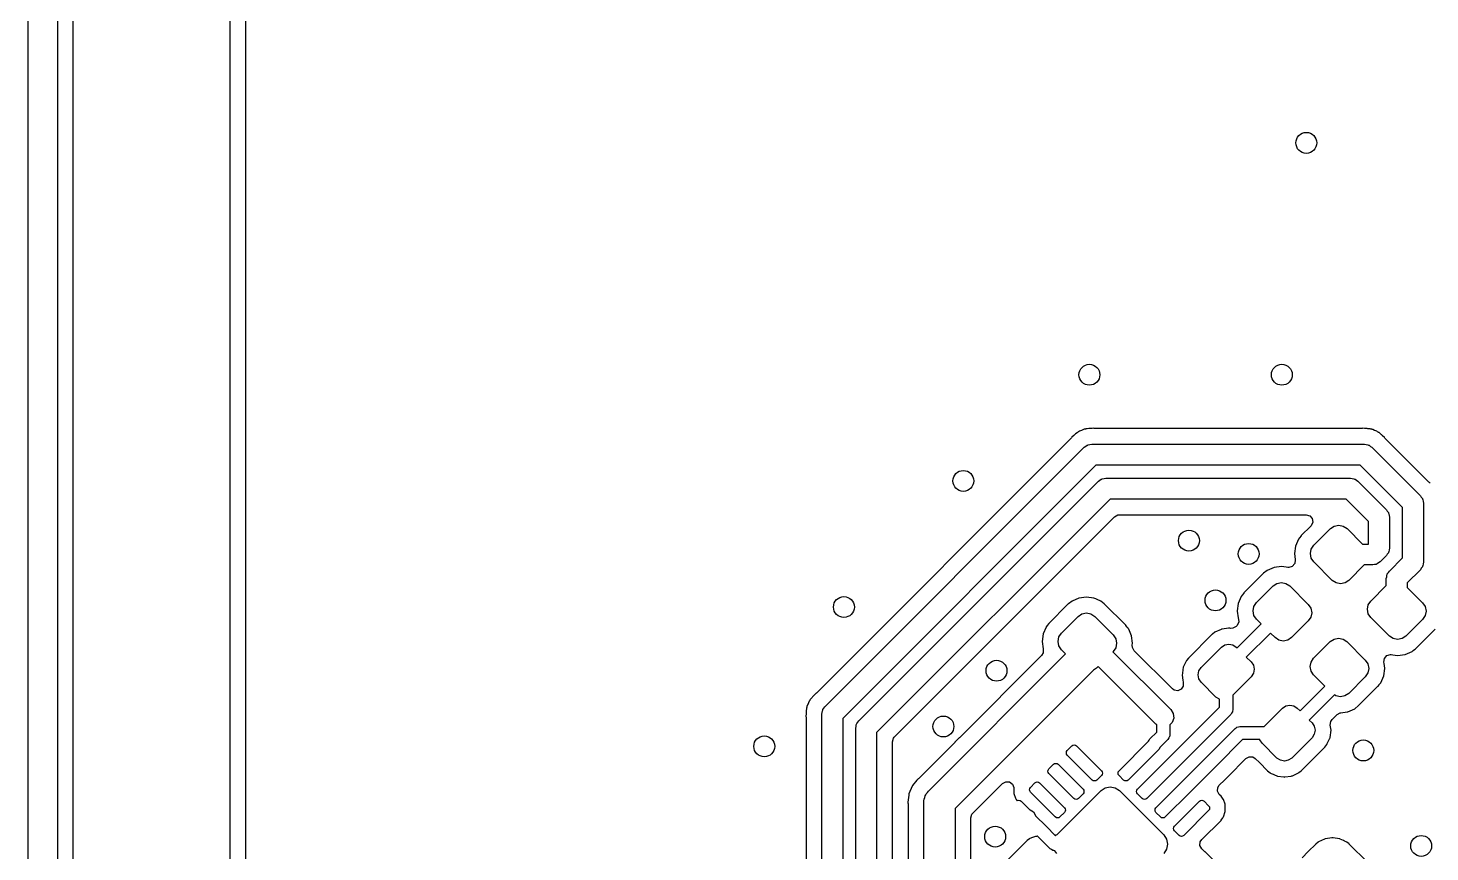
# Model space of a CAD drawing. Extents: x 4.14 to 8.85, y -5.31 to -1.77.
# Drawn here: x 4.135 to 5.192, y -3.015 to -2.394 of the extents above; entities that cross this region are included whole.
import ezdxf

# ---------------------------------------------------------------- set-up
doc = ezdxf.new("R2010")
doc.units = 0
doc.header["$MEASUREMENT"] = 0
doc.layers.add('BLACK', color=7, linetype='CONTINUOUS')

msp = doc.modelspace()

# ---------------------------------------------------------------- linework, layer by layer
at = {"layer": 'BLACK', "linetype": 'CONTINUOUS'}
for p, q in [((4.13522, -5.30864), (4.13522, -1.77797)), ((4.15746, -2.0367), (4.15746, -3.69464)), ((4.16929, -3.69685), (4.16929, -2.03543)), ((4.2874, -2.05989), (4.2874, -3.67239)), ((4.29923, -3.66543), (4.29923, -2.06685)), ((4.92092, -2.70312), (4.72923, -2.89481)), ((4.92119, -2.70278), (4.92092, -2.70312)), ((4.9212, -2.70278), (4.92119, -2.70278)), ((4.92147, -2.70247), (4.9212, -2.70278)), ((4.9217, -2.70212), (4.92147, -2.70247)), ((4.92316, -2.70086), (4.9217, -2.70212)), ((4.92343, -2.70061), (4.92316, -2.70086)), ((4.92385, -2.70019), (4.92343, -2.70061)), ((4.92427, -2.69988), (4.92385, -2.70019)), ((4.92459, -2.69963), (4.92427, -2.69988)), ((4.92566, -2.69871), (4.92459, -2.69963)), ((4.92597, -2.69843), (4.92566, -2.69871)), ((4.92566, -2.69871), (4.92566, -2.69871)), ((4.92601, -2.69842), (4.92597, -2.69843)), ((4.9263, -2.69829), (4.92601, -2.69842)), ((4.92636, -2.69826), (4.9263, -2.69829)), ((4.9263, -2.69829), (4.9263, -2.69829)), ((4.92662, -2.69809), (4.92636, -2.69826)), ((4.92674, -2.69802), (4.92662, -2.69809)), ((4.92702, -2.69787), (4.92674, -2.69802)), ((4.92707, -2.69784), (4.92702, -2.69787)), ((4.92735, -2.69763), (4.92707, -2.69784)), ((4.92707, -2.69784), (4.92707, -2.69784)), ((4.92744, -2.6976), (4.92735, -2.69763)), ((4.92904, -2.69702), (4.92744, -2.6976)), ((4.92908, -2.69701), (4.92904, -2.69702)), ((4.92904, -2.69702), (4.92904, -2.69702)), ((4.92944, -2.69686), (4.92908, -2.69701)), ((4.93111, -2.6961), (4.92944, -2.69686)), ((4.93146, -2.69605), (4.93111, -2.6961)), ((4.93153, -2.69604), (4.93146, -2.69605)), ((4.93146, -2.69605), (4.93146, -2.69605)), ((4.93183, -2.69595), (4.93153, -2.69604)), ((4.93196, -2.69592), (4.93183, -2.69595)), ((4.93227, -2.69585), (4.93196, -2.69592)), ((4.93266, -2.69571), (4.93227, -2.69585)), ((4.93339, -2.69567), (4.93266, -2.69571)), ((4.93449, -2.6956), (4.93339, -2.69567)), ((4.93489, -2.69556), (4.93449, -2.6956)), ((4.93492, -2.69555), (4.93489, -2.69556)), ((4.93529, -2.6955), (4.93492, -2.69555)), ((4.93492, -2.69555), (4.93492, -2.69555)), ((4.93591, -2.6955), (4.93529, -2.6955)), ((4.93622, -2.69549), (4.93591, -2.6955)), ((4.93625, -2.69549), (4.93622, -2.69549)), ((4.93642, -2.69548), (4.93625, -2.69549)), ((4.93625, -2.69549), (4.93625, -2.69549)), ((4.93701, -2.69544), (4.93642, -2.69548)), ((4.9383, -2.69536), (4.93701, -2.69544)), ((4.9387, -2.69545), (4.9383, -2.69536)), ((4.93904, -2.69548), (4.9387, -2.69545)), ((4.93943, -2.6955), (4.93904, -2.69548)), ((4.93946, -2.6955), (4.93943, -2.6955)), ((5.13969, -2.6955), (4.93946, -2.6955)), ((5.14012, -2.69545), (5.13969, -2.6955)), ((5.14054, -2.69543), (5.14012, -2.69546)), ((5.14012, -2.69546), (5.14012, -2.69545)), ((5.14095, -2.69534), (5.14054, -2.69543)), ((5.14226, -2.69544), (5.14095, -2.69534)), ((5.14287, -2.69549), (5.14226, -2.69544)), ((5.14324, -2.6955), (5.14287, -2.69549)), ((5.14384, -2.6955), (5.14324, -2.6955)), ((5.14406, -2.69553), (5.14384, -2.6955)), ((5.14435, -2.69558), (5.14406, -2.69553)), ((5.14406, -2.69553), (5.14406, -2.69553)), ((5.14475, -2.69563), (5.14435, -2.69558)), ((5.14511, -2.69565), (5.14475, -2.69563)), ((5.14525, -2.69566), (5.14511, -2.69565)), ((5.1456, -2.69569), (5.14525, -2.69566)), ((5.14616, -2.69573), (5.1456, -2.69569)), ((5.14657, -2.69576), (5.14616, -2.69573)), ((5.14616, -2.69573), (5.14616, -2.69573)), ((5.14697, -2.69591), (5.14657, -2.69576)), ((5.14727, -2.69598), (5.14697, -2.69591)), ((5.14741, -2.69601), (5.14727, -2.69598)), ((5.14771, -2.6961), (5.14741, -2.69601)), ((5.14812, -2.69617), (5.14771, -2.6961)), ((5.1485, -2.69634), (5.14812, -2.69617)), ((5.14975, -2.69693), (5.1485, -2.69634)), ((5.1485, -2.69634), (5.1485, -2.69634)), ((5.14978, -2.69695), (5.14975, -2.69693)), ((5.14975, -2.69693), (5.14975, -2.69693)), ((5.15014, -2.6971), (5.14978, -2.69695)), ((5.15147, -2.6976), (5.15014, -2.6971)), ((5.15186, -2.69774), (5.15147, -2.6976)), ((5.15219, -2.69799), (5.15186, -2.69774)), ((5.15247, -2.69814), (5.15219, -2.69799)), ((5.15259, -2.69822), (5.15247, -2.69814)), ((5.15285, -2.69839), (5.15259, -2.69822)), ((5.15323, -2.69857), (5.15285, -2.69839)), ((5.15349, -2.6988), (5.15323, -2.69857)), ((5.1546, -2.69978), (5.15349, -2.6988)), ((5.15491, -2.70003), (5.1546, -2.69978)), ((5.15494, -2.70005), (5.15491, -2.70003)), ((5.15509, -2.70016), (5.15494, -2.70005)), ((5.15494, -2.70005), (5.15494, -2.70005)), ((5.15523, -2.70027), (5.15509, -2.70016)), ((5.15567, -2.70071), (5.15523, -2.70027)), ((5.1559, -2.70092), (5.15567, -2.70071)), ((5.15592, -2.70094), (5.1559, -2.70092)), ((5.15746, -2.7023), (5.15592, -2.70094)), ((5.15592, -2.70094), (5.15592, -2.70094)), ((5.15768, -2.70266), (5.15746, -2.7023)), ((5.1579, -2.70292), (5.15768, -2.70266)), ((5.15817, -2.7032), (5.1579, -2.70292)), ((5.15819, -2.70323), (5.15817, -2.7032)), ((5.19088, -2.73592), (5.15819, -2.70323)), ((4.73564, -2.90513), (4.93114, -2.70963)), ((4.93114, -2.70963), (4.93226, -2.70893)), ((4.93226, -2.70893), (4.93329, -2.70811)), ((4.93329, -2.70811), (4.93373, -2.70801)), ((4.93373, -2.70801), (4.93411, -2.70777)), ((4.93411, -2.70777), (4.93542, -2.70762)), ((4.93542, -2.70762), (4.9367, -2.70733)), ((4.9367, -2.70733), (5.14231, -2.70733)), ((5.14231, -2.70733), (5.1436, -2.70763)), ((5.1436, -2.70763), (5.1449, -2.70777)), ((5.1449, -2.70777), (5.14529, -2.70801)), ((5.14529, -2.70801), (5.14573, -2.70812)), ((5.14573, -2.70812), (5.14675, -2.70894)), ((5.14675, -2.70894), (5.14787, -2.70964)), ((5.14787, -2.70964), (5.18437, -2.74614)), ((4.93996, -2.72308), (4.74908, -2.91396)), ((5.13904, -2.72308), (4.93996, -2.72308)), ((5.17092, -2.75496), (5.13904, -2.72308)), ((4.76123, -2.91573), (4.94174, -2.73522)), ((4.94174, -2.73522), (4.94286, -2.73452)), ((4.94286, -2.73452), (4.94389, -2.7337)), ((4.94389, -2.7337), (4.94433, -2.7336)), ((4.94433, -2.7336), (4.94471, -2.73336)), ((4.94471, -2.73336), (4.94602, -2.73321)), ((4.94602, -2.73321), (4.9473, -2.73292)), ((4.9473, -2.73292), (5.13171, -2.73292)), ((5.13171, -2.73292), (5.133, -2.73322)), ((5.133, -2.73322), (5.1343, -2.73336)), ((5.1343, -2.73336), (5.13469, -2.7336)), ((5.13469, -2.7336), (5.13513, -2.73371)), ((5.13513, -2.73371), (5.13615, -2.73453)), ((5.13615, -2.73453), (5.13727, -2.73523)), ((5.13727, -2.73523), (5.15878, -2.75674)), ((5.19122, -2.73619), (5.19088, -2.73592)), ((5.18437, -2.74614), (5.18507, -2.74726)), ((5.19122, -2.7362), (5.19122, -2.73619)), ((5.19153, -2.73647), (5.19122, -2.7362)), ((5.19159, -2.73651), (5.19153, -2.73647)), ((5.19188, -2.7367), (5.19159, -2.73651)), ((5.19159, -2.73651), (5.19159, -2.73651)), ((4.95056, -2.74867), (4.77467, -2.92456)), ((5.12844, -2.74867), (4.95056, -2.74867)), ((5.14533, -2.76556), (5.12844, -2.74867)), ((5.15878, -2.75674), (5.15948, -2.75786)), ((5.17092, -2.79304), (5.17092, -2.75496)), ((5.18507, -2.74726), (5.18589, -2.74829)), ((5.18589, -2.74829), (5.18599, -2.74873)), ((5.18599, -2.74873), (5.18623, -2.74911)), ((5.18623, -2.74911), (5.18638, -2.75042)), ((5.18638, -2.75042), (5.18667, -2.7517)), ((5.18667, -2.7517), (5.18667, -2.79631)), ((4.78795, -2.92801), (4.95401, -2.76195)), ((4.95401, -2.76195), (4.95646, -2.76061)), ((4.95646, -2.76061), (4.95752, -2.7605)), ((4.95752, -2.7605), (5.09835, -2.7605)), ((5.09835, -2.7605), (5.10103, -2.76129)), ((5.10103, -2.76129), (5.10286, -2.7634)), ((5.10326, -2.76617), (5.10209, -2.76871)), ((5.10286, -2.7634), (5.10326, -2.76617)), ((5.14533, -2.78244), (5.14533, -2.76556)), ((5.15948, -2.75786), (5.1603, -2.75889)), ((5.1603, -2.75889), (5.1604, -2.75933)), ((5.1604, -2.75933), (5.16064, -2.75971)), ((5.16064, -2.75971), (5.16079, -2.76102)), ((5.16079, -2.76102), (5.16108, -2.7623)), ((5.16108, -2.7623), (5.16108, -2.78571)), ((5.09331, -2.77787), (5.09249, -2.77891)), ((5.09449, -2.77635), (5.09331, -2.77787)), ((5.09459, -2.77624), (5.09449, -2.77635)), ((5.09449, -2.77635), (5.09449, -2.77635)), ((5.10185, -2.76897), (5.09459, -2.77624)), ((5.10209, -2.76871), (5.10185, -2.76897)), ((5.10409, -2.78347), (5.11662, -2.77094)), ((5.11662, -2.77094), (5.11949, -2.76902)), ((5.11949, -2.76902), (5.12288, -2.76834)), ((5.12288, -2.76834), (5.12627, -2.76902)), ((5.12627, -2.76902), (5.12914, -2.77094)), ((5.12914, -2.77094), (5.14076, -2.78255)), ((5.09024, -2.78411), (5.08947, -2.78973)), ((5.09249, -2.77891), (5.09024, -2.78411)), ((5.10149, -2.78973), (5.10217, -2.78634)), ((5.10217, -2.78634), (5.10409, -2.78347)), ((5.14076, -2.78255), (5.14522, -2.78255)), ((5.14522, -2.78255), (5.14533, -2.78244)), ((5.1604, -2.78869), (5.16029, -2.78913)), ((5.16064, -2.7883), (5.1604, -2.78869)), ((5.16078, -2.78699), (5.16064, -2.7883)), ((5.16108, -2.78571), (5.16078, -2.78699)), ((5.08787, -2.7994), (5.08518, -2.80017)), ((5.08971, -2.7973), (5.08787, -2.7994)), ((5.08947, -2.78973), (5.09008, -2.79421)), ((5.09013, -2.79454), (5.08971, -2.7973)), ((5.09008, -2.79421), (5.09013, -2.79454)), ((5.10217, -2.79312), (5.10149, -2.78973)), ((5.10409, -2.79599), (5.10217, -2.79312)), ((5.11801, -2.80991), (5.10409, -2.79599)), ((5.14215, -2.7983), (5.13053, -2.80991)), ((5.14848, -2.7983), (5.14215, -2.7983)), ((5.14976, -2.79801), (5.14848, -2.7983)), ((5.15107, -2.79786), (5.14976, -2.79801)), ((5.15145, -2.79762), (5.15107, -2.79786)), ((5.15189, -2.79752), (5.15145, -2.79762)), ((5.15292, -2.7967), (5.15189, -2.79752)), ((5.15404, -2.796), (5.15292, -2.7967)), ((5.15877, -2.79127), (5.15404, -2.796)), ((5.15947, -2.79015), (5.15877, -2.79127)), ((5.16029, -2.78913), (5.15947, -2.79015)), ((5.16101, -2.80295), (5.17092, -2.79304)), ((5.18599, -2.79928), (5.18589, -2.79973)), ((5.18623, -2.7989), (5.18599, -2.79928)), ((5.18638, -2.79759), (5.18623, -2.7989)), ((5.18667, -2.79631), (5.18638, -2.79759)), ((5.06624, -2.80459), (5.05144, -2.81939)), ((5.06891, -2.80249), (5.06624, -2.80459)), ((5.07411, -2.80024), (5.06891, -2.80249)), ((5.07973, -2.79947), (5.07411, -2.80024)), ((5.08336, -2.79997), (5.07973, -2.79947)), ((5.08454, -2.80013), (5.08336, -2.79997)), ((5.08336, -2.79997), (5.08336, -2.79997)), ((5.08518, -2.80017), (5.08454, -2.80013)), ((5.12088, -2.81183), (5.11801, -2.80991)), ((5.13053, -2.80991), (5.12766, -2.81183)), ((5.1587, -2.80851), (5.159, -2.80722)), ((5.1587, -2.81385), (5.1587, -2.80851)), ((5.159, -2.80722), (5.15914, -2.80592)), ((5.15914, -2.80592), (5.15938, -2.80553)), ((5.15938, -2.80553), (5.15949, -2.80509)), ((5.15949, -2.80509), (5.16031, -2.80407)), ((5.16031, -2.80407), (5.16101, -2.80295)), ((5.18436, -2.80187), (5.17445, -2.81178)), ((5.18506, -2.80075), (5.18436, -2.80187)), ((5.18589, -2.79973), (5.18506, -2.80075)), ((5.05128, -2.81958), (5.05015, -2.82102)), ((5.05133, -2.81953), (5.05128, -2.81958)), ((5.05134, -2.8195), (5.05133, -2.81953)), ((5.05133, -2.81953), (5.05133, -2.81953)), ((5.05144, -2.81939), (5.05134, -2.8195)), ((5.05134, -2.8195), (5.05134, -2.8195)), ((5.06094, -2.82662), (5.07347, -2.81409)), ((5.07347, -2.81409), (5.07634, -2.81217)), ((5.07634, -2.81217), (5.07973, -2.81149)), ((5.07973, -2.81149), (5.08312, -2.81217)), ((5.08312, -2.81217), (5.08599, -2.81409)), ((5.08599, -2.81409), (5.09991, -2.82801)), ((5.12427, -2.81251), (5.12088, -2.81183)), ((5.12766, -2.81183), (5.12427, -2.81251)), ((5.14709, -2.82547), (5.1587, -2.81385)), ((5.17445, -2.81178), (5.17445, -2.81524)), ((5.17445, -2.81524), (5.18606, -2.82686)), ((4.91911, -2.82771), (4.91509, -2.83173)), ((4.91924, -2.82759), (4.91911, -2.82771)), ((4.92191, -2.82549), (4.91924, -2.82759)), ((4.92711, -2.82324), (4.92191, -2.82549)), ((4.93273, -2.82247), (4.92711, -2.82324)), ((4.93834, -2.82324), (4.93273, -2.82247)), ((4.93981, -2.82387), (4.93834, -2.82324)), ((4.94126, -2.8245), (4.93981, -2.82387)), ((4.9432, -2.82534), (4.94126, -2.8245)), ((4.94355, -2.82549), (4.9432, -2.82534)), ((4.94622, -2.82759), (4.94355, -2.82549)), ((4.96241, -2.84378), (4.94622, -2.82759)), ((5.04709, -2.82726), (5.04632, -2.83288)), ((5.04934, -2.82206), (5.04709, -2.82726)), ((5.05015, -2.82102), (5.04934, -2.82206)), ((5.05834, -2.83288), (5.05902, -2.82949)), ((5.05902, -2.82949), (5.06094, -2.82662)), ((5.09991, -2.82801), (5.10183, -2.83088)), ((5.10183, -2.83088), (5.10251, -2.83427)), ((5.14449, -2.83173), (5.14517, -2.82834)), ((5.14517, -2.82834), (5.14709, -2.82547)), ((5.18606, -2.82686), (5.18798, -2.82973)), ((5.18798, -2.82973), (5.18866, -2.83312)), ((4.90813, -2.83869), (4.90444, -2.84239)), ((4.91509, -2.83173), (4.90813, -2.83869)), ((4.91394, -2.84962), (4.92647, -2.83709)), ((4.92647, -2.83709), (4.92934, -2.83517)), ((4.92934, -2.83517), (4.93273, -2.83449)), ((4.93273, -2.83449), (4.93612, -2.83517)), ((4.93612, -2.83517), (4.93899, -2.83709)), ((4.93899, -2.83709), (4.95291, -2.85101)), ((5.04752, -2.84147), (5.04613, -2.84418)), ((5.04632, -2.83288), (5.04636, -2.83321)), ((5.04636, -2.83321), (5.04704, -2.83813)), ((5.04704, -2.83813), (5.04709, -2.8385)), ((5.04709, -2.8385), (5.04722, -2.83881)), ((5.04722, -2.83881), (5.04731, -2.83913)), ((5.04731, -2.83913), (5.04723, -2.83915)), ((5.04723, -2.83915), (5.04752, -2.84147)), ((5.05902, -2.83627), (5.05834, -2.83288)), ((5.06094, -2.83914), (5.05902, -2.83627)), ((5.06442, -2.84262), (5.06094, -2.83914)), ((5.09991, -2.84053), (5.08738, -2.85306)), ((5.10183, -2.83766), (5.09991, -2.84053)), ((5.10251, -2.83427), (5.10183, -2.83766)), ((5.14517, -2.83512), (5.14449, -2.83173)), ((5.14709, -2.83799), (5.14517, -2.83512)), ((5.16101, -2.85191), (5.14709, -2.83799)), ((5.18606, -2.83938), (5.17353, -2.85191)), ((5.18798, -2.83651), (5.18606, -2.83938)), ((5.18866, -2.83312), (5.18798, -2.83651)), ((4.90009, -2.85026), (4.89932, -2.85588)), ((4.90234, -2.84506), (4.90009, -2.85026)), ((4.90237, -2.84502), (4.90234, -2.84506)), ((4.90257, -2.84476), (4.90237, -2.84502)), ((4.90316, -2.84402), (4.90257, -2.84476)), ((4.90257, -2.84476), (4.90257, -2.84476)), ((4.90434, -2.8425), (4.90316, -2.84402)), ((4.90444, -2.84239), (4.90434, -2.8425)), ((4.90434, -2.8425), (4.90434, -2.8425)), ((4.91202, -2.85249), (4.91394, -2.84962)), ((4.95291, -2.85101), (4.95483, -2.85388)), ((4.96252, -2.84392), (4.96241, -2.84378)), ((4.96356, -2.84524), (4.96252, -2.84392)), ((4.96418, -2.84602), (4.96356, -2.84524)), ((4.96428, -2.84616), (4.96418, -2.84602)), ((4.96451, -2.84645), (4.96428, -2.84616)), ((4.96428, -2.84616), (4.96428, -2.84616)), ((4.96459, -2.84664), (4.96451, -2.84645)), ((4.96676, -2.85166), (4.96459, -2.84664)), ((4.96753, -2.85727), (4.96676, -2.85166)), ((5.02751, -2.85056), (5.00956, -2.86851)), ((5.02763, -2.85046), (5.02751, -2.85056)), ((5.0294, -2.84904), (5.02763, -2.85046)), ((5.03421, -2.84685), (5.0294, -2.84904)), ((5.03453, -2.8467), (5.03421, -2.84685)), ((5.03421, -2.84685), (5.03421, -2.84685)), ((5.03488, -2.84665), (5.03453, -2.8467)), ((5.03495, -2.84664), (5.03488, -2.84665)), ((5.03488, -2.84665), (5.03488, -2.84665)), ((5.03971, -2.84596), (5.03495, -2.84664)), ((5.03495, -2.84664), (5.03495, -2.84664)), ((5.04012, -2.8459), (5.03971, -2.84596)), ((5.04069, -2.84598), (5.04012, -2.8459)), ((5.04141, -2.84609), (5.04069, -2.84598)), ((5.04069, -2.84598), (5.04069, -2.84598)), ((5.04317, -2.84602), (5.04141, -2.84609)), ((5.04562, -2.84468), (5.04317, -2.84602)), ((5.04613, -2.84418), (5.04562, -2.84468)), ((5.04624, -2.8608), (5.06442, -2.84262)), ((5.07138, -2.84958), (5.0532, -2.86776)), ((5.07486, -2.85306), (5.07138, -2.84958)), ((5.16388, -2.85383), (5.16101, -2.85191)), ((5.17353, -2.85191), (5.17066, -2.85383)), ((5.18076, -2.86141), (5.19556, -2.84661)), ((4.89932, -2.85588), (4.90009, -2.8615)), ((4.90009, -2.8615), (4.90021, -2.86179)), ((4.90021, -2.86179), (4.90018, -2.86457)), ((4.91134, -2.85588), (4.91202, -2.85249)), ((4.91202, -2.85927), (4.91134, -2.85588)), ((4.91394, -2.86214), (4.91202, -2.85927)), ((4.91705, -2.86525), (4.91394, -2.86214)), ((4.95483, -2.86066), (4.95291, -2.86353)), ((4.95483, -2.85388), (4.95551, -2.85727)), ((4.95551, -2.85727), (4.95483, -2.86066)), ((4.96733, -2.85873), (4.96753, -2.85727)), ((4.9674, -2.86045), (4.96733, -2.85873)), ((4.96874, -2.86291), (4.9674, -2.86045)), ((5.01924, -2.87555), (5.03455, -2.86024)), ((5.03455, -2.86024), (5.03711, -2.85853)), ((5.03711, -2.85853), (5.04012, -2.85794)), ((5.04012, -2.85794), (5.04313, -2.85853)), ((5.04313, -2.85853), (5.04569, -2.86024)), ((5.04569, -2.86024), (5.04624, -2.8608)), ((5.07773, -2.85498), (5.07486, -2.85306)), ((5.08112, -2.85566), (5.07773, -2.85498)), ((5.08451, -2.85498), (5.08112, -2.85566)), ((5.08738, -2.85306), (5.08451, -2.85498)), ((5.10394, -2.86862), (5.11647, -2.85609)), ((5.11647, -2.85609), (5.11934, -2.85417)), ((5.11934, -2.85417), (5.12273, -2.85349)), ((5.12273, -2.85349), (5.12612, -2.85417)), ((5.12612, -2.85417), (5.12899, -2.85609)), ((5.12899, -2.85609), (5.14291, -2.87001)), ((5.16727, -2.85451), (5.16388, -2.85383)), ((5.17066, -2.85383), (5.16727, -2.85451)), ((5.17809, -2.86351), (5.17902, -2.86278)), ((5.17902, -2.86278), (5.17985, -2.86213)), ((5.17985, -2.86213), (5.18076, -2.86141)), ((4.81365, -2.96865), (4.91705, -2.86525)), ((4.89894, -2.86662), (4.837, -2.92856)), ((4.90018, -2.86457), (4.89894, -2.86662)), ((4.95291, -2.86353), (4.95277, -2.86367)), ((4.95277, -2.86367), (4.99629, -2.90719)), ((4.9975, -2.89167), (4.96874, -2.86291)), ((5.00791, -2.87068), (5.006, -2.87488)), ((5.00804, -2.8704), (5.00791, -2.87068)), ((5.00956, -2.86851), (5.00804, -2.8704)), ((5.0532, -2.86776), (5.05682, -2.87138)), ((5.05682, -2.87138), (5.05853, -2.87393)), ((5.10134, -2.87488), (5.10202, -2.87149)), ((5.10202, -2.87149), (5.10394, -2.86862)), ((5.14291, -2.87001), (5.14483, -2.87288)), ((5.14483, -2.87288), (5.14551, -2.87627)), ((5.15687, -2.87146), (5.15729, -2.8687)), ((5.15703, -2.87264), (5.15687, -2.87146)), ((5.15749, -2.87597), (5.15703, -2.87264)), ((5.15703, -2.87264), (5.15703, -2.87264)), ((5.15729, -2.8687), (5.15913, -2.8666)), ((5.15913, -2.8666), (5.16182, -2.86583)), ((5.16182, -2.86583), (5.16246, -2.86587)), ((5.16246, -2.86587), (5.16364, -2.86603)), ((5.16364, -2.86603), (5.16364, -2.86603)), ((5.16364, -2.86603), (5.16727, -2.86653)), ((5.16727, -2.86653), (5.17289, -2.86576)), ((5.17289, -2.86576), (5.17809, -2.86351)), ((4.93814, -2.87756), (4.83381, -2.98189)), ((4.94038, -2.87606), (4.93814, -2.87756)), ((4.94164, -2.87481), (4.94038, -2.87606)), ((4.98515, -2.91832), (4.94164, -2.87481)), ((5.00505, -2.8801), (5.0049, -2.88112)), ((5.0049, -2.88112), (5.00495, -2.88147)), ((5.00495, -2.88147), (5.00549, -2.88521)), ((5.00548, -2.87706), (5.00505, -2.8801)), ((5.0057, -2.87553), (5.00548, -2.87706)), ((5.00574, -2.87544), (5.0057, -2.87553)), ((5.006, -2.87488), (5.00574, -2.87544)), ((5.01694, -2.88112), (5.01753, -2.87811)), ((5.01753, -2.88413), (5.01694, -2.88112)), ((5.01753, -2.87811), (5.01924, -2.87555)), ((5.05682, -2.88251), (5.04295, -2.89638)), ((5.05853, -2.87996), (5.05682, -2.88251)), ((5.05853, -2.87393), (5.05913, -2.87695)), ((5.05913, -2.87695), (5.05853, -2.87996)), ((5.10202, -2.87827), (5.10134, -2.87488)), ((5.10394, -2.88114), (5.10202, -2.87827)), ((5.11238, -2.88959), (5.10394, -2.88114)), ((5.14291, -2.88253), (5.13038, -2.89506)), ((5.14483, -2.87966), (5.14291, -2.88253)), ((5.14551, -2.87627), (5.14483, -2.87966)), ((5.15451, -2.88709), (5.15676, -2.88189)), ((5.15676, -2.88189), (5.15753, -2.87627)), ((5.15753, -2.87627), (5.15749, -2.87597)), ((4.99895, -2.89267), (4.9975, -2.89167)), ((5.00171, -2.89307), (4.99895, -2.89267)), ((5.00426, -2.89192), (5.00171, -2.89307)), ((5.00577, -2.88957), (5.00426, -2.89192)), ((5.00549, -2.88521), (5.0057, -2.88671)), ((5.0057, -2.88671), (5.00577, -2.88686)), ((5.00577, -2.88686), (5.00577, -2.88957)), ((5.01924, -2.88669), (5.01753, -2.88413)), ((5.03038, -2.89782), (5.01924, -2.88669)), ((5.09371, -2.90826), (5.11238, -2.88959)), ((5.13761, -2.90456), (5.15241, -2.88976)), ((5.15241, -2.88976), (5.15251, -2.88965)), ((5.15251, -2.88965), (5.15327, -2.88868)), ((5.15251, -2.88965), (5.15251, -2.88965)), ((5.15327, -2.88868), (5.15341, -2.8885)), ((5.15341, -2.8885), (5.15411, -2.8876)), ((5.15411, -2.8876), (5.15451, -2.88709)), ((4.72217, -2.90488), (4.7221, -2.90529)), ((4.72293, -2.90325), (4.72217, -2.90488)), ((4.72295, -2.90322), (4.72293, -2.90325)), ((4.72293, -2.90325), (4.72293, -2.90325)), ((4.7231, -2.90285), (4.72295, -2.90322)), ((4.72362, -2.90147), (4.7231, -2.90285)), ((4.72374, -2.90114), (4.72362, -2.90147)), ((4.72362, -2.90147), (4.72362, -2.90147)), ((4.72395, -2.90086), (4.72374, -2.90114)), ((4.72399, -2.90081), (4.72395, -2.90086)), ((4.72414, -2.90053), (4.72399, -2.90081)), ((4.72422, -2.90041), (4.72414, -2.90053)), ((4.72439, -2.90015), (4.72422, -2.90041)), ((4.72457, -2.89977), (4.72439, -2.90015)), ((4.72552, -2.89869), (4.72457, -2.89977)), ((4.72578, -2.8984), (4.72552, -2.89869)), ((4.72603, -2.89809), (4.72578, -2.8984)), ((4.72605, -2.89806), (4.72603, -2.89809)), ((4.72627, -2.89777), (4.72605, -2.89806)), ((4.72605, -2.89806), (4.72605, -2.89806)), ((4.72671, -2.89733), (4.72627, -2.89777)), ((4.72692, -2.8971), (4.72671, -2.89733)), ((4.72761, -2.89632), (4.72692, -2.8971)), ((4.7283, -2.89554), (4.72761, -2.89632)), ((4.72866, -2.89532), (4.7283, -2.89554)), ((4.72892, -2.8951), (4.72866, -2.89532)), ((4.7292, -2.89483), (4.72892, -2.8951)), ((4.72923, -2.89481), (4.7292, -2.89483)), ((5.03293, -2.89953), (5.03038, -2.89782)), ((5.03311, -2.89957), (5.03293, -2.89953)), ((5.03311, -2.90545), (5.03311, -2.89957)), ((5.04295, -2.89638), (5.04295, -2.90748)), ((5.08049, -2.90618), (5.08304, -2.90447)), ((5.08304, -2.90447), (5.08605, -2.90387)), ((5.08605, -2.90387), (5.08907, -2.90447)), ((5.08907, -2.90447), (5.09162, -2.90618)), ((5.11964, -2.89625), (5.10067, -2.91522)), ((5.12073, -2.89698), (5.11964, -2.89625)), ((5.12412, -2.89766), (5.12073, -2.89698)), ((5.12751, -2.89698), (5.12412, -2.89766)), ((5.13038, -2.89506), (5.12751, -2.89698)), ((5.13524, -2.90643), (5.13761, -2.90456)), ((4.72144, -2.9107), (4.72134, -2.91205)), ((4.72134, -2.91205), (4.72143, -2.91246)), ((4.72143, -2.91246), (4.72146, -2.91288)), ((4.72149, -2.91013), (4.72144, -2.9107)), ((4.72146, -2.91288), (4.72145, -2.91288)), ((4.72145, -2.91288), (4.7215, -2.91331)), ((4.7215, -2.90976), (4.72149, -2.91013)), ((4.72158, -2.90865), (4.7215, -2.90916)), ((4.7215, -2.90916), (4.7215, -2.90976)), ((4.7215, -2.91331), (4.7215, -4.04448)), ((4.72163, -2.90825), (4.72158, -2.90865)), ((4.72166, -2.90775), (4.72163, -2.90822)), ((4.72163, -2.90822), (4.72163, -2.90822)), ((4.72163, -2.90822), (4.72163, -2.90825)), ((4.7217, -2.90719), (4.72166, -2.90775)), ((4.72176, -2.90643), (4.7217, -2.90719)), ((4.72189, -2.90609), (4.72176, -2.90643)), ((4.72191, -2.90603), (4.72189, -2.90609)), ((4.72198, -2.90573), (4.72191, -2.90603)), ((4.72201, -2.90559), (4.72198, -2.90573)), ((4.7221, -2.90529), (4.72201, -2.90559)), ((4.73333, -2.91069), (4.73363, -2.9094)), ((4.73333, -4.05144), (4.73333, -2.91069)), ((4.73363, -2.9094), (4.73377, -2.9081)), ((4.73377, -2.9081), (4.73401, -2.90771)), ((4.73401, -2.90771), (4.73412, -2.90727)), ((4.73412, -2.90727), (4.73494, -2.90625)), ((4.73494, -2.90625), (4.73564, -2.90513)), ((4.74908, -2.91396), (4.74908, -4.05471)), ((5.04151, -2.91096), (4.97821, -2.97427)), ((4.99004, -2.94852), (5.03311, -2.90545)), ((4.99629, -2.90719), (4.99815, -2.91016)), ((4.99854, -2.91364), (4.99738, -2.91694)), ((4.99815, -2.91016), (4.99854, -2.91364)), ((5.04209, -2.9099), (5.04151, -2.91096)), ((5.04275, -2.90888), (5.04209, -2.9099)), ((5.04279, -2.90863), (5.04275, -2.90888)), ((5.04284, -2.90853), (5.04279, -2.90863)), ((5.04295, -2.90748), (5.04283, -2.90835)), ((5.04283, -2.90835), (5.04284, -2.90853)), ((5.06662, -2.92005), (5.08049, -2.90618)), ((5.09162, -2.90618), (5.09371, -2.90826)), ((5.10067, -2.91522), (5.10276, -2.91731)), ((5.11693, -2.91614), (5.11793, -2.91469)), ((5.11793, -2.91469), (5.12158, -2.91105)), ((5.12158, -2.91105), (5.12403, -2.90971)), ((5.12403, -2.90971), (5.12441, -2.90964)), ((5.12441, -2.90964), (5.12934, -2.90897)), ((5.12934, -2.90897), (5.12974, -2.90891)), ((5.12934, -2.90897), (5.12934, -2.90897)), ((5.12974, -2.90891), (5.13494, -2.90666)), ((5.13494, -2.90666), (5.13524, -2.90643)), ((4.75892, -2.92129), (4.75922, -2.92)), ((4.75892, -4.06204), (4.75892, -2.92129)), ((4.75922, -2.92), (4.75936, -2.9187)), ((4.75936, -2.9187), (4.7596, -2.91831)), ((4.7596, -2.91831), (4.75971, -2.91787)), ((4.75971, -2.91787), (4.76053, -2.91685)), ((4.76053, -2.91685), (4.76123, -2.91573)), ((4.77467, -2.92456), (4.77467, -4.06531)), ((4.98064, -2.92934), (4.98579, -2.92418)), ((4.98579, -2.91872), (4.98515, -2.91832)), ((4.98579, -2.92418), (4.98579, -2.91872)), ((4.99738, -2.91694), (4.99564, -2.91868)), ((4.99564, -2.91868), (4.99564, -2.92622)), ((5.0237, -2.9427), (5.04491, -2.92149)), ((5.04491, -2.92149), (5.04561, -2.92096)), ((5.04561, -2.92096), (5.04573, -2.92083)), ((5.04573, -2.92083), (5.04584, -2.92079)), ((5.04584, -2.92079), (5.04604, -2.92064)), ((5.04604, -2.92064), (5.04723, -2.92039)), ((5.04723, -2.92039), (5.04839, -2.92005)), ((5.04839, -2.92005), (5.06662, -2.92005)), ((5.10276, -2.91731), (5.10447, -2.91987)), ((5.10447, -2.92589), (5.10276, -2.92845)), ((5.10447, -2.91987), (5.10506, -2.92288)), ((5.10506, -2.92288), (5.10447, -2.92589)), ((5.11632, -2.92834), (5.1171, -2.92288)), ((5.11653, -2.9189), (5.11693, -2.91614)), ((5.11708, -2.92274), (5.11653, -2.9189)), ((5.1171, -2.92288), (5.11708, -2.92274)), ((4.7865, -2.93152), (4.78729, -2.92883)), ((4.7865, -4.06269), (4.7865, -2.93152)), ((4.78729, -2.92883), (4.78795, -2.92801)), ((4.83356, -2.932), (4.80661, -2.95896)), ((4.83368, -2.93194), (4.83356, -2.932)), ((4.83694, -2.92868), (4.83368, -2.93194)), ((4.837, -2.92856), (4.83694, -2.92868)), ((4.91835, -2.93808), (4.92183, -2.9346)), ((4.92183, -2.9346), (4.92263, -2.93407)), ((4.92263, -2.93407), (4.92357, -2.93388)), ((4.92357, -2.93388), (4.92451, -2.93407)), ((4.92451, -2.93407), (4.92531, -2.9346)), ((4.92531, -2.9346), (4.9441, -2.95339)), ((4.95733, -2.95339), (4.97959, -2.93113)), ((4.97959, -2.93113), (4.98006, -2.9304)), ((4.98006, -2.9304), (4.98064, -2.92934)), ((4.98818, -2.93597), (4.9876, -2.93704)), ((4.98865, -2.93524), (4.98818, -2.93597)), ((4.99419, -2.9297), (4.98865, -2.93524)), ((4.99478, -2.92864), (4.99419, -2.9297)), ((4.99543, -2.92762), (4.99478, -2.92864)), ((4.99547, -2.92737), (4.99543, -2.92762)), ((4.99552, -2.92727), (4.99547, -2.92737)), ((4.99564, -2.92622), (4.99551, -2.92709)), ((4.99551, -2.92709), (4.99552, -2.92727)), ((5.05043, -2.92989), (5.03066, -2.94966)), ((5.06343, -2.92989), (5.05043, -2.92989)), ((5.06347, -2.93007), (5.06343, -2.92989)), ((5.06518, -2.93262), (5.06347, -2.93007)), ((5.07631, -2.94376), (5.06518, -2.93262)), ((5.10276, -2.92845), (5.08745, -2.94376)), ((5.09449, -2.95344), (5.11244, -2.93549)), ((5.11244, -2.93549), (5.11396, -2.9336)), ((5.11396, -2.9336), (5.11426, -2.93295)), ((5.11426, -2.93295), (5.11615, -2.92879)), ((5.11615, -2.92879), (5.1163, -2.92847)), ((5.11615, -2.92879), (5.11615, -2.92879)), ((5.1163, -2.92847), (5.11632, -2.92834)), ((4.91763, -2.93982), (4.91782, -2.93888)), ((4.91782, -2.94076), (4.91763, -2.93982)), ((4.91782, -2.93888), (4.91835, -2.93808)), ((4.91835, -2.94156), (4.91782, -2.94076)), ((4.93714, -2.96035), (4.91835, -2.94156)), ((4.98308, -2.94156), (4.96429, -2.96035)), ((4.9876, -2.93704), (4.98308, -2.94156)), ((4.98308, -2.94156), (4.98308, -2.94156)), ((5.00396, -2.96244), (5.0237, -2.9427)), ((5.03996, -2.95709), (5.05229, -2.94476)), ((5.05229, -2.94476), (5.05293, -2.94412)), ((5.05229, -2.94476), (5.05229, -2.94476)), ((5.05293, -2.94412), (5.05538, -2.94278)), ((5.05538, -2.94278), (5.05817, -2.94298)), ((5.05817, -2.94298), (5.05994, -2.94412)), ((5.05994, -2.94412), (5.06305, -2.94723)), ((5.06305, -2.94723), (5.06926, -2.95344)), ((5.07887, -2.94547), (5.07631, -2.94376)), ((5.08188, -2.94606), (5.07887, -2.94547)), ((5.08489, -2.94547), (5.08188, -2.94606)), ((5.08745, -2.94376), (5.08489, -2.94547)), ((4.90371, -2.95374), (4.9039, -2.9528)), ((4.9039, -2.95468), (4.90371, -2.95374)), ((4.9039, -2.9528), (4.90443, -2.952)), ((4.90443, -2.95548), (4.9039, -2.95468)), ((4.90443, -2.952), (4.90791, -2.94852)), ((4.92322, -2.97427), (4.90443, -2.95548)), ((4.90791, -2.94852), (4.90871, -2.94799)), ((4.90871, -2.94799), (4.90965, -2.9478)), ((4.90965, -2.9478), (4.91059, -2.94799)), ((4.91059, -2.94799), (4.91139, -2.94852)), ((4.91139, -2.94852), (4.93018, -2.96731)), ((4.9441, -2.95687), (4.94062, -2.96035)), ((4.9441, -2.95339), (4.94464, -2.95419)), ((4.94464, -2.95607), (4.9441, -2.95687)), ((4.94464, -2.95419), (4.94482, -2.95513)), ((4.94482, -2.95513), (4.94464, -2.95607)), ((4.95661, -2.95513), (4.95679, -2.95419)), ((4.95679, -2.95607), (4.95661, -2.95513)), ((4.95679, -2.95419), (4.95733, -2.95339)), ((4.95733, -2.95687), (4.95679, -2.95607)), ((4.96081, -2.96035), (4.95733, -2.95687)), ((4.97125, -2.96731), (4.99004, -2.94852)), ((4.99004, -2.94852), (4.99004, -2.94852)), ((5.03066, -2.94966), (5.01092, -2.9694)), ((5.03669, -2.96035), (5.03996, -2.95709)), ((5.06926, -2.95344), (5.07115, -2.95496)), ((5.07115, -2.95496), (5.07149, -2.95511)), ((5.07149, -2.95511), (5.07149, -2.95511)), ((5.07149, -2.95511), (5.07203, -2.95536)), ((5.07203, -2.95536), (5.07339, -2.95598)), ((5.07339, -2.95598), (5.07388, -2.9562)), ((5.07388, -2.9562), (5.07449, -2.95648)), ((5.07449, -2.95648), (5.07629, -2.9573)), ((5.07629, -2.9573), (5.07664, -2.95735)), ((5.07664, -2.95735), (5.07664, -2.95735)), ((5.07664, -2.95735), (5.07671, -2.95736)), ((5.07671, -2.95736), (5.07671, -2.95736)), ((5.07671, -2.95736), (5.08147, -2.95804)), ((5.08229, -2.95804), (5.08705, -2.95736)), ((5.08705, -2.95736), (5.08712, -2.95735)), ((5.08705, -2.95736), (5.08705, -2.95736)), ((5.08712, -2.95735), (5.08747, -2.9573)), ((5.08712, -2.95735), (5.08712, -2.95735)), ((5.08747, -2.9573), (5.08792, -2.95709)), ((5.08792, -2.95709), (5.0926, -2.95496)), ((5.0926, -2.95496), (5.09289, -2.95473)), ((5.09289, -2.95473), (5.09449, -2.95344)), ((4.80135, -2.96508), (4.79897, -2.97083)), ((4.8014, -2.96501), (4.80135, -2.96508)), ((4.80169, -2.96464), (4.8014, -2.96501)), ((4.8018, -2.96449), (4.80169, -2.96464)), ((4.8049, -2.96044), (4.8018, -2.96449)), ((4.80514, -2.96014), (4.8049, -2.96044)), ((4.80607, -2.95942), (4.80514, -2.96014)), ((4.80612, -2.95938), (4.80607, -2.95942)), ((4.80607, -2.95942), (4.80607, -2.95942)), ((4.80661, -2.95896), (4.80612, -2.95938)), ((4.84709, -2.98534), (4.86949, -2.96294)), ((4.86949, -2.96294), (4.87194, -2.9616)), ((4.87194, -2.9616), (4.87473, -2.9618)), ((4.87473, -2.9618), (4.87697, -2.96348)), ((4.87697, -2.96348), (4.87795, -2.9661)), ((4.87795, -2.9661), (4.87796, -2.96645)), ((4.87796, -2.96645), (4.87796, -2.9682)), ((4.87796, -2.9682), (4.87796, -2.96863)), ((4.88979, -2.96766), (4.88998, -2.96672)), ((4.88998, -2.9686), (4.88979, -2.96766)), ((4.88998, -2.96672), (4.89051, -2.96592)), ((4.89051, -2.96592), (4.89399, -2.96244)), ((4.89399, -2.96244), (4.89479, -2.96191)), ((4.89479, -2.96191), (4.89573, -2.96172)), ((4.89573, -2.96172), (4.89667, -2.96191)), ((4.89667, -2.96191), (4.89747, -2.96244)), ((4.89747, -2.96244), (4.91626, -2.98123)), ((4.9106, -3.00151), (4.94375, -2.96836)), ((4.93018, -2.96731), (4.93072, -2.96811)), ((4.93072, -2.96811), (4.9309, -2.96905)), ((4.93794, -2.96089), (4.93714, -2.96035)), ((4.93888, -2.96107), (4.93794, -2.96089)), ((4.93982, -2.96089), (4.93888, -2.96107)), ((4.94062, -2.96035), (4.93982, -2.96089)), ((4.94375, -2.96836), (4.94695, -2.96622)), ((4.94695, -2.96622), (4.95071, -2.96547)), ((4.95071, -2.96547), (4.95448, -2.96622)), ((4.95448, -2.96622), (4.95767, -2.96836)), ((4.95767, -2.96836), (4.99108, -3.00176)), ((4.9616, -2.96089), (4.96081, -2.96035)), ((4.96255, -2.96107), (4.9616, -2.96089)), ((4.96349, -2.96089), (4.96255, -2.96107)), ((4.96429, -2.96035), (4.96349, -2.96089)), ((4.97052, -2.96905), (4.97071, -2.96811)), ((4.97071, -2.96811), (4.97125, -2.96731)), ((4.98516, -2.98123), (5.00396, -2.96244)), ((5.00396, -2.96244), (5.00396, -2.96244)), ((5.03156, -2.96871), (5.03175, -2.96593)), ((5.03175, -2.96593), (5.03289, -2.96415)), ((5.03289, -2.96415), (5.03669, -2.96035)), ((5.08147, -2.95804), (5.08188, -2.9581)), ((5.08188, -2.9581), (5.08223, -2.95805)), ((5.08223, -2.95805), (5.08229, -2.95804)), ((4.79885, -2.97174), (4.79815, -2.977)), ((4.79815, -2.977), (4.79818, -2.97721)), ((4.79818, -2.97721), (4.79818, -2.97721)), ((4.79818, -2.97721), (4.79829, -2.97803)), ((4.79829, -2.97803), (4.7983, -2.9781)), ((4.7983, -2.9781), (4.79832, -2.97823)), ((4.79832, -2.97823), (4.79836, -2.97887)), ((4.79836, -2.97887), (4.79836, -3.09613)), ((4.79892, -2.97115), (4.79885, -2.97174)), ((4.79897, -2.97083), (4.79892, -2.97115)), ((4.81019, -2.977), (4.81023, -2.9766)), ((4.81019, -3.098), (4.81019, -2.977)), ((4.8102, -2.97642), (4.81028, -2.97612)), ((4.81023, -2.9766), (4.8102, -2.97642)), ((4.81028, -2.97612), (4.81041, -2.97471)), ((4.81041, -2.97471), (4.8109, -2.97349)), ((4.8109, -2.97349), (4.8112, -2.97221)), ((4.8112, -2.97221), (4.81169, -2.9715)), ((4.81169, -2.9715), (4.81202, -2.97069)), ((4.81202, -2.97069), (4.81291, -2.96973)), ((4.81291, -2.96973), (4.81365, -2.96865)), ((4.87796, -2.96863), (4.87796, -2.96863)), ((4.87796, -2.96863), (4.87796, -2.97005)), ((4.87796, -2.97005), (4.87803, -2.97024)), ((4.87803, -2.97024), (4.8781, -2.97044)), ((4.8781, -2.97044), (4.87812, -2.97052)), ((4.87812, -2.97052), (4.87934, -2.97406)), ((4.87934, -2.97406), (4.87951, -2.97455)), ((4.87951, -2.97455), (4.87978, -2.97492)), ((4.87978, -2.97492), (4.8806, -2.97601)), ((4.8806, -2.97601), (4.88087, -2.97583)), ((4.88087, -2.97583), (4.88181, -2.97564)), ((4.88181, -2.97564), (4.88275, -2.97583)), ((4.88275, -2.97583), (4.88355, -2.97636)), ((4.88355, -2.97636), (4.89003, -2.98283)), ((4.89051, -2.9694), (4.88998, -2.9686)), ((4.9093, -2.98819), (4.89051, -2.9694)), ((4.92402, -2.97481), (4.92322, -2.97427)), ((4.92496, -2.97499), (4.92402, -2.97481)), ((4.92591, -2.97481), (4.92496, -2.97499)), ((4.9267, -2.97427), (4.92591, -2.97481)), ((4.93018, -2.97079), (4.9267, -2.97427)), ((4.93072, -2.96999), (4.93018, -2.97079)), ((4.9309, -2.96905), (4.93072, -2.96999)), ((4.97071, -2.96999), (4.97052, -2.96905)), ((4.97125, -2.97079), (4.97071, -2.96999)), ((4.97473, -2.97427), (4.97125, -2.97079)), ((4.97552, -2.97481), (4.97473, -2.97427)), ((4.97647, -2.97499), (4.97552, -2.97481)), ((4.97741, -2.97481), (4.97647, -2.97499)), ((4.97821, -2.97427), (4.97741, -2.97481)), ((5.01092, -2.9694), (4.99212, -2.98819)), ((4.99908, -2.99515), (5.01788, -2.97636)), ((5.01788, -2.97636), (5.01867, -2.97583)), ((5.01867, -2.97583), (5.01962, -2.97564)), ((5.01962, -2.97564), (5.02056, -2.97583)), ((5.02056, -2.97583), (5.02136, -2.97636)), ((5.02136, -2.97636), (5.02484, -2.97984)), ((5.03289, -2.97117), (5.03156, -2.96871)), ((5.03416, -2.97243), (5.03289, -2.97117)), ((5.03584, -2.97469), (5.03416, -2.97243)), ((5.03599, -2.97512), (5.03584, -2.97469)), ((5.03717, -2.97855), (5.03599, -2.97512)), ((5.03739, -2.97919), (5.03717, -2.97855)), ((4.83381, -2.98189), (4.83381, -3.09311)), ((4.84564, -2.98885), (4.84643, -2.98617)), ((4.84564, -3.08615), (4.84564, -2.98885)), ((4.84643, -2.98617), (4.84709, -2.98534)), ((4.89003, -2.98283), (4.8903, -2.98283)), ((4.8903, -2.98283), (4.89295, -2.98436)), ((4.89295, -2.98436), (4.89448, -2.98701)), ((4.89448, -2.98701), (4.89448, -2.98728)), ((4.89448, -2.98728), (4.90234, -2.99515)), ((4.9101, -2.98872), (4.9093, -2.98819)), ((4.91104, -2.98891), (4.9101, -2.98872)), ((4.91199, -2.98872), (4.91104, -2.98891)), ((4.91278, -2.98819), (4.91199, -2.98872)), ((4.91626, -2.98471), (4.91278, -2.98819)), ((4.91626, -2.98123), (4.9168, -2.98203)), ((4.9168, -2.98391), (4.91626, -2.98471)), ((4.9168, -2.98203), (4.91698, -2.98297)), ((4.91698, -2.98297), (4.9168, -2.98391)), ((4.98444, -2.98297), (4.98463, -2.98203)), ((4.98463, -2.98391), (4.98444, -2.98297)), ((4.98463, -2.98203), (4.98516, -2.98123)), ((4.98516, -2.98471), (4.98463, -2.98391)), ((4.98864, -2.98819), (4.98516, -2.98471)), ((4.98944, -2.98872), (4.98864, -2.98819)), ((4.99038, -2.98891), (4.98944, -2.98872)), ((4.99133, -2.98872), (4.99038, -2.98891)), ((4.99212, -2.98819), (4.99133, -2.98872)), ((5.02484, -2.98332), (5.00604, -3.00211)), ((5.02484, -2.97984), (5.02537, -2.98064)), ((5.02537, -2.98252), (5.02484, -2.98332)), ((5.02537, -2.98064), (5.02556, -2.98158)), ((5.02556, -2.98158), (5.02537, -2.98252)), ((5.03427, -2.99058), (5.03562, -2.98876)), ((5.03562, -2.98876), (5.03585, -2.98845)), ((5.03562, -2.98876), (5.03562, -2.98876)), ((5.03585, -2.98845), (5.03598, -2.98808)), ((5.03598, -2.98808), (5.03739, -2.98395)), ((5.03598, -2.98808), (5.03598, -2.98808)), ((5.03739, -2.98395), (5.03739, -2.97919)), ((4.90234, -2.99515), (4.90234, -2.99515)), ((4.90234, -2.99515), (4.90954, -3.00235)), ((4.99836, -2.99689), (4.99855, -2.99595)), ((4.99855, -2.99783), (4.99836, -2.99689)), ((4.99855, -2.99595), (4.99908, -2.99515)), ((4.99908, -2.99863), (4.99855, -2.99783)), ((5.00256, -3.00211), (4.99908, -2.99863)), ((5.01967, -3.00521), (5.03416, -2.99073)), ((5.03416, -2.99073), (5.03427, -2.99058)), ((4.88798, -3.00601), (4.86727, -3.02672)), ((4.88822, -3.00583), (4.88798, -3.00601)), ((4.88987, -3.0046), (4.88822, -3.00583)), ((4.89023, -3.00433), (4.88987, -3.0046)), ((4.89213, -3.00368), (4.89023, -3.00433)), ((4.89295, -3.0034), (4.89213, -3.00368)), ((4.8943, -3.00293), (4.89295, -3.0034)), ((4.89473, -3.00278), (4.8943, -3.00293)), ((4.8943, -3.00293), (4.8943, -3.00293)), ((4.89519, -3.00278), (4.89473, -3.00278)), ((4.89554, -3.00277), (4.89519, -3.00278)), ((4.89591, -3.00263), (4.89554, -3.00277)), ((4.90548, -3.0122), (4.89591, -3.00263)), ((4.90954, -3.00235), (4.91001, -3.00173)), ((4.91001, -3.00173), (4.9106, -3.00151)), ((4.99108, -3.00176), (4.99321, -3.00496)), ((4.99321, -3.00496), (4.99396, -3.00872)), ((4.99396, -3.00872), (4.99321, -3.01249)), ((5.00336, -3.00264), (5.00256, -3.00211)), ((5.0043, -3.00283), (5.00336, -3.00264)), ((5.00525, -3.00264), (5.0043, -3.00283)), ((5.00604, -3.00211), (5.00525, -3.00264)), ((5.01833, -3.00978), (5.01853, -3.00699)), ((5.01967, -3.01223), (5.01833, -3.00978)), ((5.01853, -3.00699), (5.01967, -3.00521)), ((5.10554, -3.00859), (5.0998, -3.01433)), ((5.10743, -3.00707), (5.10554, -3.00859)), ((5.10761, -3.00699), (5.10743, -3.00707)), ((5.11224, -3.00488), (5.10761, -3.00699)), ((5.11257, -3.00474), (5.11224, -3.00488)), ((5.11224, -3.00488), (5.11224, -3.00488)), ((5.11292, -3.00469), (5.11257, -3.00474)), ((5.11298, -3.00468), (5.11292, -3.00469)), ((5.11292, -3.00469), (5.11292, -3.00469)), ((5.11774, -3.00399), (5.11298, -3.00468)), ((5.11298, -3.00468), (5.11298, -3.00468)), ((5.11815, -3.00394), (5.11774, -3.00399)), ((5.11857, -3.00399), (5.11815, -3.00394)), ((5.12333, -3.00468), (5.11857, -3.00399)), ((5.12339, -3.00469), (5.12333, -3.00468)), ((5.12333, -3.00468), (5.12333, -3.00468)), ((5.12374, -3.00474), (5.12339, -3.00469)), ((5.12339, -3.00469), (5.12339, -3.00469)), ((5.12406, -3.00488), (5.12374, -3.00474)), ((5.12655, -3.00601), (5.12406, -3.00488)), ((5.12406, -3.00488), (5.12406, -3.00488)), ((5.12724, -3.00633), (5.12655, -3.00601)), ((5.12854, -3.00692), (5.12724, -3.00633)), ((5.12888, -3.00707), (5.12854, -3.00692)), ((5.12854, -3.00692), (5.12854, -3.00692)), ((5.1307, -3.00853), (5.12888, -3.00707)), ((5.13077, -3.00859), (5.1307, -3.00853)), ((5.14454, -3.02236), (5.13077, -3.00859)), ((4.90654, -3.01278), (4.90548, -3.0122)), ((4.90756, -3.01344), (4.90654, -3.01278)), ((4.90781, -3.01348), (4.90756, -3.01344)), ((4.90791, -3.01353), (4.90781, -3.01348)), ((4.90809, -3.01352), (4.90791, -3.01353)), ((4.90896, -3.01364), (4.90809, -3.01352)), ((4.90899, -3.01364), (4.90896, -3.01364)), ((4.91035, -3.01568), (4.90899, -3.01364)), ((4.99321, -3.01249), (4.99108, -3.01568)), ((5.02127, -3.01382), (5.01967, -3.01223)), ((5.02184, -3.01432), (5.02127, -3.01382)), ((5.022, -3.0144), (5.02184, -3.01432)), ((5.02184, -3.01432), (5.02184, -3.01432)), ((5.02184, -3.01432), (5.02184, -3.01432)), ((5.02218, -3.01449), (5.022, -3.0144)), ((5.03449, -3.0268), (5.02218, -3.01449)), ((5.0998, -3.01433), (5.09527, -3.01886))]:
    msp.add_line(p, q, dxfattribs=at)
at = {"layer": 'BLACK'}
for centre in [(5.09843, -2.48031), (4.935, -2.655), (5.08, -2.655), (4.84, -2.735), (5.01, -2.78), (5.055, -2.79), (5.03, -2.825), (4.75, -2.83), (4.865, -2.878), (4.825, -2.92), (4.69, -2.935), (5.14139, -2.93806), (4.864, -3.003), (5.185, -3.01)]:
    msp.add_circle(centre, 0.00787, dxfattribs=at)

doc.saveas('drawing.dxf')
